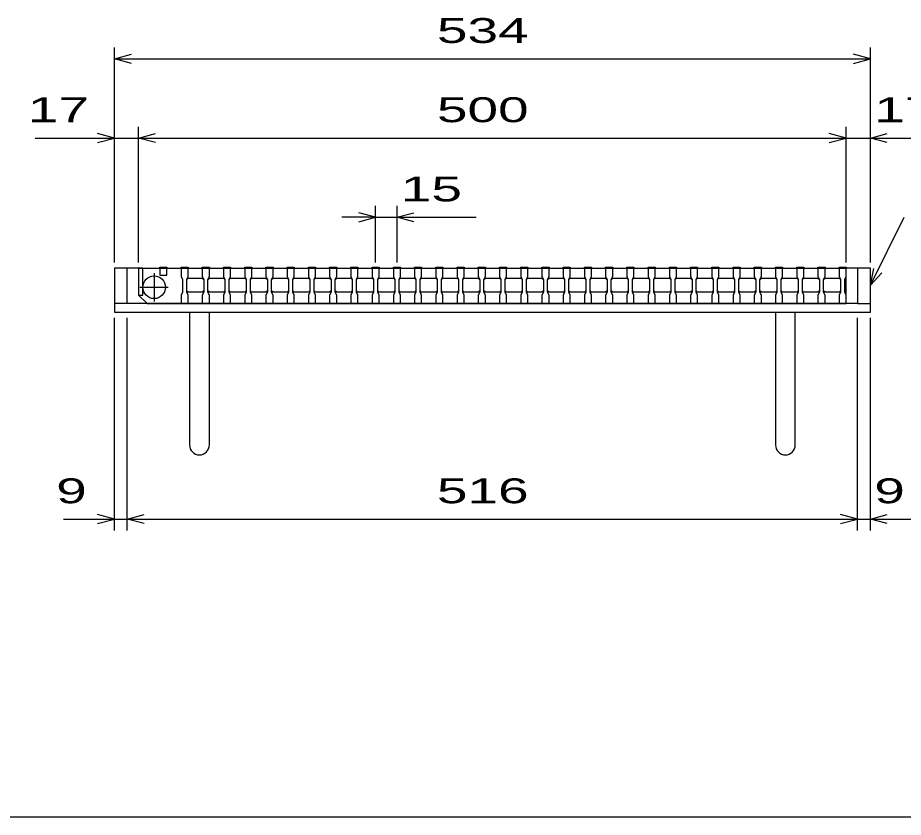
# Model space of a CAD drawing. Units: millimetres, scale not verified. Extents: x -1456 to 1389, y -1026 to 839.
# Drawn here: x -1068 to -443, y -921 to -356 of the extents above; entities that cross this region are included whole.
import ezdxf
from ezdxf.enums import TextEntityAlignment as Align

# ---------------------------------------------------------------- set-up
doc = ezdxf.new("R2010")
doc.units = ezdxf.units.MM
doc.header["$LTSCALE"] = 8
for name, color, linetype, lineweight in [('0_2', 150, 'Continuous', 25), ('16', 3, 'Continuous', 25), ('19', 6, 'Continuous', 25), ('22', 4, 'Continuous', 25)]:
    doc.layers.add(name, color=color, linetype=linetype, lineweight=lineweight)
doc.styles.add('ベクトル', font='')
doc.styles.get('ベクトル').set_extended_font_data('ベクトル')

msp = doc.modelspace()

# ---------------------------------------------------------------- linework, layer by layer
at = {"layer": '0_2'}
msp.add_line((1388.8, -921.2), (-1379.2, -921.2), dxfattribs=at)
at = {"layer": '16'}
for p, q in [((-983, -533), (-983, -552)), ((-980, -533), (-983, -533)), ((-983, -533), (-983, -552)), ((-983, -533), (-483, -533)), ((-980, -552), (-980, -533)), ((-979, -533), (-954, -533)), ((-972, -536.5), (-972, -556.5)), ((-968, -533), (-968, -532.3)), ((-968, -532.3), (-963, -532.3)), ((-968, -533), (-968, -538)), ((-963, -533), (-968, -533)), ((-968, -538), (-963, -538)), ((-963, -532.3), (-963, -533)), ((-963, -538), (-963, -533)), ((-953, -533), (-953, -532.3)), ((-953, -532.3), (-948, -532.3)), ((-953, -533), (-953, -539)), ((-948, -533), (-953, -533)), ((-948, -532.3), (-948, -533)), ((-948, -539), (-948, -533)), ((-938, -533), (-938, -532.3)), ((-938, -532.3), (-933, -532.3)), ((-938, -533), (-938, -539)), ((-933, -533), (-938, -533)), ((-933, -532.3), (-933, -533)), ((-933, -539), (-933, -533)), ((-923, -533), (-923, -532.3)), ((-923, -532.3), (-918, -532.3)), ((-923, -533), (-923, -539)), ((-918, -533), (-923, -533)), ((-918, -532.3), (-918, -533)), ((-918, -539), (-918, -533)), ((-908, -533), (-908, -532.3)), ((-908, -532.3), (-903, -532.3)), ((-908, -533), (-908, -539)), ((-903, -533), (-908, -533)), ((-903, -532.3), (-903, -533)), ((-903, -539), (-903, -533)), ((-893, -533), (-893, -532.3)), ((-893, -532.3), (-888, -532.3)), ((-893, -533), (-893, -539)), ((-888, -533), (-893, -533)), ((-888, -532.3), (-888, -533)), ((-888, -539), (-888, -533)), ((-878, -533), (-878, -532.3)), ((-878, -532.3), (-873, -532.3)), ((-878, -533), (-878, -539)), ((-873, -533), (-878, -533)), ((-873, -532.3), (-873, -533)), ((-873, -539), (-873, -533)), ((-863, -533), (-863, -532.3)), ((-863, -532.3), (-858, -532.3)), ((-863, -533), (-863, -539)), ((-858, -533), (-863, -533)), ((-858, -532.3), (-858, -533)), ((-858, -539), (-858, -533)), ((-848, -533), (-848, -532.3)), ((-848, -532.3), (-843, -532.3)), ((-848, -533), (-848, -539)), ((-843, -533), (-848, -533)), ((-843, -532.3), (-843, -533)), ((-843, -539), (-843, -533)), ((-833, -533), (-833, -532.3)), ((-833, -532.3), (-828, -532.3)), ((-833, -533), (-833, -539)), ((-828, -533), (-833, -533)), ((-828, -532.3), (-828, -533)), ((-828, -539), (-828, -533)), ((-818, -533), (-818, -532.3)), ((-818, -532.3), (-813, -532.3)), ((-818, -533), (-818, -539)), ((-813, -533), (-818, -533)), ((-813, -532.3), (-813, -533)), ((-813, -539), (-813, -533)), ((-803, -533), (-803, -532.3)), ((-803, -532.3), (-798, -532.3)), ((-803, -533), (-803, -539)), ((-798, -533), (-803, -533)), ((-798, -532.3), (-798, -533)), ((-798, -539), (-798, -533)), ((-788, -533), (-788, -532.3)), ((-788, -532.3), (-783, -532.3)), ((-788, -533), (-788, -539)), ((-783, -533), (-788, -533)), ((-783, -532.3), (-783, -533)), ((-783, -539), (-783, -533)), ((-773, -533), (-773, -532.3)), ((-773, -532.3), (-768, -532.3)), ((-773, -533), (-773, -539)), ((-768, -533), (-773, -533)), ((-768, -532.3), (-768, -533)), ((-768, -539), (-768, -533)), ((-758, -533), (-758, -532.3)), ((-758, -532.3), (-753, -532.3)), ((-758, -533), (-758, -539)), ((-753, -533), (-758, -533)), ((-753, -532.3), (-753, -533)), ((-753, -539), (-753, -533)), ((-743, -533), (-743, -532.3)), ((-743, -532.3), (-738, -532.3)), ((-743, -533), (-743, -539)), ((-738, -533), (-743, -533)), ((-738, -532.3), (-738, -533)), ((-738, -539), (-738, -533)), ((-728, -533), (-728, -532.3)), ((-728, -532.3), (-723, -532.3)), ((-728, -533), (-728, -539)), ((-723, -533), (-728, -533)), ((-723, -532.3), (-723, -533)), ((-723, -539), (-723, -533)), ((-713, -533), (-713, -532.3)), ((-713, -532.3), (-708, -532.3)), ((-713, -533), (-713, -539)), ((-708, -533), (-713, -533)), ((-708, -532.3), (-708, -533)), ((-708, -539), (-708, -533)), ((-698, -533), (-698, -532.3)), ((-698, -532.3), (-693, -532.3)), ((-698, -533), (-698, -539)), ((-693, -533), (-698, -533)), ((-693, -532.3), (-693, -533)), ((-693, -539), (-693, -533)), ((-683, -533), (-683, -532.3)), ((-683, -532.3), (-678, -532.3)), ((-683, -533), (-683, -539)), ((-678, -533), (-683, -533)), ((-678, -532.3), (-678, -533)), ((-678, -539), (-678, -533)), ((-668, -533), (-668, -532.3)), ((-668, -532.3), (-663, -532.3)), ((-668, -533), (-668, -539)), ((-663, -533), (-668, -533)), ((-663, -532.3), (-663, -533)), ((-663, -539), (-663, -533)), ((-653, -533), (-653, -532.3)), ((-653, -532.3), (-648, -532.3)), ((-653, -533), (-653, -539)), ((-648, -533), (-653, -533)), ((-648, -532.3), (-648, -533)), ((-648, -539), (-648, -533)), ((-638, -533), (-638, -532.3)), ((-638, -532.3), (-633, -532.3)), ((-638, -533), (-638, -539)), ((-633, -533), (-638, -533)), ((-633, -532.3), (-633, -533)), ((-633, -539), (-633, -533)), ((-623, -533), (-623, -532.3)), ((-623, -532.3), (-618, -532.3)), ((-623, -533), (-623, -539)), ((-618, -533), (-623, -533)), ((-618, -532.3), (-618, -533)), ((-618, -539), (-618, -533)), ((-608, -533), (-608, -532.3)), ((-608, -532.3), (-603, -532.3)), ((-608, -533), (-608, -539)), ((-603, -533), (-608, -533)), ((-603, -532.3), (-603, -533)), ((-603, -539), (-603, -533)), ((-593, -533), (-593, -532.3)), ((-593, -532.3), (-588, -532.3)), ((-593, -533), (-593, -539)), ((-588, -533), (-593, -533)), ((-588, -532.3), (-588, -533)), ((-588, -539), (-588, -533)), ((-578, -533), (-578, -532.3)), ((-578, -532.3), (-573, -532.3)), ((-578, -533), (-578, -539)), ((-573, -533), (-578, -533)), ((-573, -532.3), (-573, -533)), ((-573, -539), (-573, -533)), ((-563, -533), (-563, -532.3)), ((-563, -532.3), (-558, -532.3)), ((-563, -533), (-563, -539)), ((-558, -533), (-563, -533)), ((-558, -532.3), (-558, -533)), ((-558, -539), (-558, -533)), ((-548, -533), (-548, -532.3)), ((-548, -532.3), (-543, -532.3)), ((-548, -533), (-548, -539)), ((-543, -533), (-548, -533)), ((-543, -532.3), (-543, -533)), ((-543, -539), (-543, -533)), ((-533, -533), (-533, -532.3)), ((-533, -532.3), (-528, -532.3)), ((-533, -533), (-533, -539)), ((-528, -533), (-533, -533)), ((-528, -532.3), (-528, -533)), ((-528, -539), (-528, -533)), ((-518, -533), (-518, -532.3)), ((-518, -532.3), (-513, -532.3)), ((-518, -533), (-518, -539)), ((-513, -533), (-518, -533)), ((-513, -532.3), (-513, -533)), ((-513, -539), (-513, -533)), ((-503, -533), (-503, -532.3)), ((-503, -532.3), (-498, -532.3)), ((-503, -533), (-503, -539)), ((-498, -533), (-503, -533)), ((-498, -532.3), (-498, -533)), ((-498, -539), (-498, -533)), ((-488, -533), (-488, -532.3)), ((-488, -532.3), (-483, -532.3)), ((-488, -533), (-488, -539)), ((-483, -533), (-488, -533)), ((-483, -532.3), (-483, -533)), ((-483, -539), (-483, -533)), ((-483, -558), (-483, -533)), ((-953, -539), (-952, -541)), ((-952, -541), (-952, -550)), ((-949, -541), (-948, -539)), ((-949, -541), (-948, -540)), ((-949, -550), (-949, -541)), ((-948, -540), (-938, -540)), ((-938, -539), (-937, -541)), ((-938, -540), (-937, -541)), ((-937, -541), (-937, -550)), ((-934, -541), (-933, -539)), ((-934, -541), (-933, -540)), ((-934, -550), (-934, -541)), ((-933, -540), (-923, -540)), ((-923, -539), (-922, -541)), ((-923, -540), (-922, -541)), ((-922, -541), (-922, -550)), ((-919, -541), (-918, -539)), ((-919, -541), (-918, -540)), ((-919, -550), (-919, -541)), ((-918, -540), (-908, -540)), ((-908, -539), (-907, -541)), ((-908, -540), (-907, -541)), ((-907, -541), (-907, -550)), ((-904, -541), (-903, -539)), ((-904, -541), (-903, -540)), ((-904, -550), (-904, -541)), ((-903, -540), (-893, -540)), ((-893, -539), (-892, -541)), ((-893, -540), (-892, -541)), ((-892, -541), (-892, -550)), ((-889, -541), (-888, -539)), ((-889, -541), (-888, -540)), ((-889, -550), (-889, -541)), ((-888, -540), (-878, -540)), ((-878, -539), (-877, -541)), ((-878, -540), (-877, -541)), ((-877, -541), (-877, -550)), ((-874, -541), (-873, -539)), ((-874, -541), (-873, -540)), ((-874, -550), (-874, -541)), ((-873, -540), (-863, -540)), ((-863, -539), (-862, -541)), ((-863, -540), (-862, -541)), ((-862, -541), (-862, -550)), ((-859, -541), (-858, -539)), ((-859, -541), (-858, -540)), ((-859, -550), (-859, -541)), ((-858, -540), (-848, -540)), ((-848, -539), (-847, -541)), ((-848, -540), (-847, -541)), ((-847, -541), (-847, -550)), ((-844, -541), (-843, -539)), ((-844, -541), (-843, -540)), ((-844, -550), (-844, -541)), ((-843, -540), (-833, -540)), ((-833, -539), (-832, -541)), ((-833, -540), (-832, -541)), ((-832, -541), (-832, -550)), ((-829, -541), (-828, -539)), ((-829, -541), (-828, -540)), ((-829, -550), (-829, -541)), ((-828, -540), (-818, -540)), ((-818, -539), (-817, -541)), ((-818, -540), (-817, -541)), ((-817, -541), (-817, -550)), ((-814, -541), (-813, -539)), ((-814, -541), (-813, -540)), ((-814, -550), (-814, -541)), ((-813, -540), (-803, -540)), ((-803, -539), (-802, -541)), ((-803, -540), (-802, -541)), ((-802, -541), (-802, -550)), ((-799, -541), (-798, -539)), ((-799, -541), (-798, -540)), ((-799, -550), (-799, -541)), ((-798, -540), (-788, -540)), ((-788, -539), (-787, -541)), ((-788, -540), (-787, -541)), ((-787, -541), (-787, -550)), ((-784, -541), (-783, -539)), ((-784, -541), (-783, -540)), ((-784, -550), (-784, -541)), ((-783, -540), (-773, -540)), ((-773, -539), (-772, -541)), ((-773, -540), (-772, -541)), ((-772, -541), (-772, -550)), ((-769, -541), (-768, -539)), ((-769, -541), (-768, -540)), ((-769, -550), (-769, -541)), ((-768, -540), (-758, -540)), ((-758, -539), (-757, -541)), ((-758, -540), (-757, -541)), ((-757, -541), (-757, -550)), ((-754, -541), (-753, -539)), ((-754, -541), (-753, -540)), ((-754, -550), (-754, -541)), ((-753, -540), (-743, -540)), ((-743, -539), (-742, -541)), ((-743, -540), (-742, -541)), ((-742, -541), (-742, -550)), ((-739, -541), (-738, -539)), ((-739, -541), (-738, -540)), ((-739, -550), (-739, -541)), ((-738, -540), (-728, -540)), ((-728, -539), (-727, -541)), ((-728, -540), (-727, -541)), ((-727, -541), (-727, -550)), ((-724, -541), (-723, -539)), ((-724, -541), (-723, -540)), ((-724, -550), (-724, -541)), ((-723, -540), (-713, -540)), ((-713, -539), (-712, -541)), ((-713, -540), (-712, -541)), ((-712, -541), (-712, -550)), ((-709, -541), (-708, -539)), ((-709, -541), (-708, -540)), ((-709, -550), (-709, -541)), ((-708, -540), (-698, -540)), ((-698, -539), (-697, -541)), ((-698, -540), (-697, -541)), ((-697, -541), (-697, -550)), ((-694, -541), (-693, -539)), ((-694, -541), (-693, -540)), ((-694, -550), (-694, -541)), ((-693, -540), (-683, -540)), ((-683, -539), (-682, -541)), ((-683, -540), (-682, -541)), ((-682, -541), (-682, -550)), ((-679, -541), (-678, -539)), ((-679, -541), (-678, -540)), ((-679, -550), (-679, -541)), ((-678, -540), (-668, -540)), ((-668, -539), (-667, -541)), ((-668, -540), (-667, -541)), ((-667, -541), (-667, -550)), ((-664, -541), (-663, -539)), ((-664, -541), (-663, -540)), ((-664, -550), (-664, -541)), ((-663, -540), (-653, -540)), ((-653, -539), (-652, -541)), ((-653, -540), (-652, -541)), ((-652, -541), (-652, -550)), ((-649, -541), (-648, -539)), ((-649, -541), (-648, -540)), ((-649, -550), (-649, -541)), ((-648, -540), (-638, -540)), ((-638, -539), (-637, -541)), ((-638, -540), (-637, -541)), ((-637, -541), (-637, -550)), ((-634, -541), (-633, -539)), ((-634, -541), (-633, -540)), ((-634, -550), (-634, -541)), ((-633, -540), (-623, -540)), ((-623, -539), (-622, -541)), ((-623, -540), (-622, -541)), ((-622, -541), (-622, -550)), ((-619, -541), (-618, -539)), ((-619, -541), (-618, -540)), ((-619, -550), (-619, -541)), ((-618, -540), (-608, -540)), ((-608, -539), (-607, -541)), ((-608, -540), (-607, -541)), ((-607, -541), (-607, -550)), ((-604, -541), (-603, -539)), ((-604, -541), (-603, -540)), ((-604, -550), (-604, -541)), ((-603, -540), (-593, -540)), ((-593, -539), (-592, -541)), ((-593, -540), (-592, -541)), ((-592, -541), (-592, -550)), ((-589, -541), (-588, -539)), ((-589, -541), (-588, -540)), ((-589, -550), (-589, -541)), ((-588, -540), (-578, -540)), ((-578, -539), (-577, -541)), ((-578, -540), (-577, -541)), ((-577, -541), (-577, -550)), ((-574, -541), (-573, -539)), ((-574, -541), (-573, -540)), ((-574, -550), (-574, -541)), ((-573, -540), (-563, -540)), ((-563, -539), (-562, -541)), ((-563, -540), (-562, -541)), ((-562, -541), (-562, -550)), ((-559, -541), (-558, -539)), ((-559, -541), (-558, -540)), ((-559, -550), (-559, -541)), ((-558, -540), (-548, -540)), ((-548, -539), (-547, -541)), ((-548, -540), (-547, -541)), ((-547, -541), (-547, -550)), ((-544, -541), (-543, -539)), ((-544, -541), (-543, -540)), ((-544, -550), (-544, -541)), ((-543, -540), (-533, -540)), ((-533, -539), (-532, -541)), ((-533, -540), (-532, -541)), ((-532, -541), (-532, -550)), ((-529, -541), (-528, -539)), ((-529, -541), (-528, -540)), ((-529, -550), (-529, -541)), ((-528, -540), (-518, -540)), ((-518, -539), (-517, -541)), ((-518, -540), (-517, -541)), ((-517, -541), (-517, -550)), ((-514, -541), (-513, -539)), ((-514, -541), (-513, -540)), ((-514, -550), (-514, -541)), ((-513, -540), (-503, -540)), ((-503, -539), (-502, -541)), ((-503, -540), (-502, -541)), ((-502, -541), (-502, -550)), ((-499, -541), (-498, -539)), ((-499, -541), (-498, -540)), ((-499, -550), (-499, -541)), ((-498, -540), (-488, -540)), ((-488, -539), (-487, -541)), ((-488, -540), (-487, -541)), ((-487, -541), (-487, -550)), ((-484, -541), (-483, -539)), ((-484, -550), (-484, -541)), ((-982, -546.5), (-962, -546.5)), ((-952, -550), (-953, -552)), ((-948, -550), (-949, -549)), ((-948, -552), (-949, -550)), ((-938, -550), (-948, -550)), ((-937, -549), (-938, -550)), ((-937, -550), (-938, -552)), ((-933, -550), (-934, -549)), ((-933, -552), (-934, -550)), ((-923, -550), (-933, -550)), ((-922, -549), (-923, -550)), ((-922, -550), (-923, -552)), ((-918, -550), (-919, -549)), ((-918, -552), (-919, -550)), ((-908, -550), (-918, -550)), ((-907, -549), (-908, -550)), ((-907, -550), (-908, -552)), ((-903, -550), (-904, -549)), ((-903, -552), (-904, -550)), ((-893, -550), (-903, -550)), ((-892, -549), (-893, -550)), ((-892, -550), (-893, -552)), ((-888, -550), (-889, -549)), ((-888, -552), (-889, -550)), ((-878, -550), (-888, -550)), ((-877, -549), (-878, -550)), ((-877, -550), (-878, -552)), ((-873, -550), (-874, -549)), ((-873, -552), (-874, -550)), ((-863, -550), (-873, -550)), ((-862, -549), (-863, -550)), ((-862, -550), (-863, -552)), ((-858, -550), (-859, -549)), ((-858, -552), (-859, -550)), ((-848, -550), (-858, -550)), ((-847, -549), (-848, -550)), ((-847, -550), (-848, -552)), ((-843, -550), (-844, -549)), ((-843, -552), (-844, -550)), ((-833, -550), (-843, -550)), ((-832, -549), (-833, -550)), ((-832, -550), (-833, -552)), ((-828, -550), (-829, -549)), ((-828, -552), (-829, -550)), ((-818, -550), (-828, -550)), ((-817, -549), (-818, -550)), ((-817, -550), (-818, -552)), ((-813, -550), (-814, -549)), ((-813, -552), (-814, -550)), ((-803, -550), (-813, -550)), ((-802, -549), (-803, -550)), ((-802, -550), (-803, -552)), ((-798, -550), (-799, -549)), ((-798, -552), (-799, -550)), ((-788, -550), (-798, -550)), ((-787, -549), (-788, -550)), ((-787, -550), (-788, -552)), ((-783, -550), (-784, -549)), ((-783, -552), (-784, -550)), ((-773, -550), (-783, -550)), ((-772, -549), (-773, -550)), ((-772, -550), (-773, -552)), ((-768, -550), (-769, -549)), ((-768, -552), (-769, -550)), ((-758, -550), (-768, -550)), ((-757, -549), (-758, -550)), ((-757, -550), (-758, -552)), ((-753, -550), (-754, -549)), ((-753, -552), (-754, -550)), ((-743, -550), (-753, -550)), ((-742, -549), (-743, -550)), ((-742, -550), (-743, -552)), ((-738, -550), (-739, -549)), ((-738, -552), (-739, -550)), ((-728, -550), (-738, -550)), ((-727, -549), (-728, -550)), ((-727, -550), (-728, -552)), ((-723, -550), (-724, -549)), ((-723, -552), (-724, -550)), ((-713, -550), (-723, -550)), ((-712, -549), (-713, -550)), ((-712, -550), (-713, -552)), ((-708, -550), (-709, -549)), ((-708, -552), (-709, -550)), ((-698, -550), (-708, -550)), ((-697, -549), (-698, -550)), ((-697, -550), (-698, -552)), ((-693, -550), (-694, -549)), ((-693, -552), (-694, -550)), ((-683, -550), (-693, -550)), ((-682, -549), (-683, -550)), ((-682, -550), (-683, -552)), ((-678, -550), (-679, -549)), ((-678, -552), (-679, -550)), ((-668, -550), (-678, -550)), ((-667, -549), (-668, -550)), ((-667, -550), (-668, -552)), ((-663, -550), (-664, -549)), ((-663, -552), (-664, -550)), ((-653, -550), (-663, -550)), ((-652, -549), (-653, -550)), ((-652, -550), (-653, -552)), ((-648, -550), (-649, -549)), ((-648, -552), (-649, -550)), ((-638, -550), (-648, -550)), ((-637, -549), (-638, -550)), ((-637, -550), (-638, -552)), ((-633, -550), (-634, -549)), ((-633, -552), (-634, -550)), ((-623, -550), (-633, -550)), ((-622, -549), (-623, -550)), ((-622, -550), (-623, -552)), ((-618, -550), (-619, -549)), ((-618, -552), (-619, -550)), ((-608, -550), (-618, -550)), ((-607, -549), (-608, -550)), ((-607, -550), (-608, -552)), ((-603, -550), (-604, -549)), ((-603, -552), (-604, -550)), ((-593, -550), (-603, -550)), ((-592, -549), (-593, -550)), ((-592, -550), (-593, -552)), ((-588, -550), (-589, -549)), ((-588, -552), (-589, -550)), ((-578, -550), (-588, -550)), ((-577, -549), (-578, -550)), ((-577, -550), (-578, -552)), ((-573, -550), (-574, -549)), ((-573, -552), (-574, -550)), ((-563, -550), (-573, -550)), ((-562, -549), (-563, -550)), ((-562, -550), (-563, -552)), ((-558, -550), (-559, -549)), ((-558, -552), (-559, -550)), ((-548, -550), (-558, -550)), ((-547, -549), (-548, -550)), ((-547, -550), (-548, -552)), ((-543, -550), (-544, -549)), ((-543, -552), (-544, -550)), ((-533, -550), (-543, -550)), ((-532, -549), (-533, -550)), ((-532, -550), (-533, -552)), ((-528, -550), (-529, -549)), ((-528, -552), (-529, -550)), ((-518, -550), (-528, -550)), ((-517, -549), (-518, -550)), ((-517, -550), (-518, -552)), ((-513, -550), (-514, -549)), ((-513, -552), (-514, -550)), ((-503, -550), (-513, -550)), ((-502, -549), (-503, -550)), ((-502, -550), (-503, -552)), ((-498, -550), (-499, -549)), ((-498, -552), (-499, -550)), ((-488, -550), (-498, -550)), ((-487, -549), (-488, -550)), ((-487, -550), (-488, -552)), ((-483, -552), (-484, -550)), ((-983, -552), (-980, -552)), ((-983, -552), (-977, -558)), ((-953, -552), (-953, -558)), ((-948, -558), (-948, -552)), ((-938, -552), (-938, -558)), ((-933, -558), (-933, -552)), ((-923, -552), (-923, -558)), ((-918, -558), (-918, -552)), ((-908, -552), (-908, -558)), ((-903, -558), (-903, -552)), ((-893, -552), (-893, -558)), ((-888, -558), (-888, -552)), ((-878, -552), (-878, -558)), ((-873, -558), (-873, -552)), ((-863, -552), (-863, -558)), ((-858, -558), (-858, -552)), ((-848, -552), (-848, -558)), ((-843, -558), (-843, -552)), ((-833, -552), (-833, -558)), ((-828, -558), (-828, -552)), ((-818, -552), (-818, -558)), ((-813, -558), (-813, -552)), ((-803, -552), (-803, -558)), ((-798, -558), (-798, -552)), ((-788, -552), (-788, -558)), ((-783, -558), (-783, -552)), ((-773, -552), (-773, -558)), ((-768, -558), (-768, -552)), ((-758, -552), (-758, -558)), ((-753, -558), (-753, -552)), ((-743, -552), (-743, -558)), ((-738, -558), (-738, -552)), ((-728, -552), (-728, -558)), ((-723, -558), (-723, -552)), ((-713, -552), (-713, -558)), ((-708, -558), (-708, -552)), ((-698, -552), (-698, -558)), ((-693, -558), (-693, -552)), ((-683, -552), (-683, -558)), ((-678, -558), (-678, -552)), ((-668, -552), (-668, -558)), ((-663, -558), (-663, -552)), ((-653, -552), (-653, -558)), ((-648, -558), (-648, -552)), ((-638, -552), (-638, -558)), ((-633, -558), (-633, -552)), ((-623, -552), (-623, -558)), ((-618, -558), (-618, -552)), ((-608, -552), (-608, -558)), ((-603, -558), (-603, -552)), ((-593, -552), (-593, -558)), ((-588, -558), (-588, -552)), ((-578, -552), (-578, -558)), ((-573, -558), (-573, -552)), ((-563, -552), (-563, -558)), ((-558, -558), (-558, -552)), ((-548, -552), (-548, -558)), ((-543, -558), (-543, -552)), ((-533, -552), (-533, -558)), ((-528, -558), (-528, -552)), ((-518, -552), (-518, -558)), ((-513, -558), (-513, -552)), ((-503, -552), (-503, -558)), ((-498, -558), (-498, -552)), ((-488, -552), (-488, -558)), ((-483, -558), (-483, -552)), ((-977, -558), (-483, -558)), ((-953, -558), (-948, -558)), ((-938, -558), (-933, -558)), ((-923, -558), (-918, -558)), ((-908, -558), (-903, -558)), ((-893, -558), (-888, -558)), ((-878, -558), (-873, -558)), ((-863, -558), (-858, -558)), ((-848, -558), (-843, -558)), ((-833, -558), (-828, -558)), ((-818, -558), (-813, -558)), ((-803, -558), (-798, -558)), ((-788, -558), (-783, -558)), ((-773, -558), (-768, -558)), ((-758, -558), (-753, -558)), ((-743, -558), (-738, -558)), ((-728, -558), (-723, -558)), ((-713, -558), (-708, -558)), ((-698, -558), (-693, -558)), ((-683, -558), (-678, -558)), ((-668, -558), (-663, -558)), ((-653, -558), (-648, -558)), ((-638, -558), (-633, -558)), ((-623, -558), (-618, -558)), ((-608, -558), (-603, -558)), ((-593, -558), (-588, -558)), ((-578, -558), (-573, -558)), ((-563, -558), (-558, -558)), ((-548, -558), (-543, -558)), ((-533, -558), (-528, -558)), ((-518, -558), (-513, -558)), ((-503, -558), (-498, -558)), ((-488, -558), (-483, -558))]:
    msp.add_line(p, q, dxfattribs=at)
msp.add_circle((-972, -546.5), 8, dxfattribs=at)
at = {"layer": '19'}
for p, q in [((-983, -533), (-1000, -533)), ((-1000, -533), (-1000, -564)), ((-991, -558), (-991, -533)), ((-466, -533), (-483, -533)), ((-475, -533), (-475, -558)), ((-466, -564), (-466, -533)), ((-991, -558), (-1000, -558)), ((-475, -558), (-991, -558)), ((-475, -558), (-466, -558)), ((-1000, -564), (-466, -564)), ((-947, -564), (-947, -658)), ((-933, -658), (-933, -564)), ((-533, -564), (-533, -658)), ((-519, -658), (-519, -564))]:
    msp.add_line(p, q, dxfattribs=at)
for centre in [(-940, -658), (-526, -658)]:
    msp.add_arc(centre, 7, 180, 0, dxfattribs=at)
at = {"layer": '22'}
for p, q in [((-1000, -529), (-1000, -377)), ((-466, -529), (-466, -377)), ((-1000, -385), (-988, -381.8)), ((-988, -388.2), (-1000, -385)), ((-1000, -385), (-466, -385)), ((-466, -385), (-478, -381.8)), ((-478, -388.2), (-466, -385)), ((-1000, -441), (-1012, -437.8)), ((-1000, -529), (-1000, -433)), ((-983, -529), (-983, -433)), ((-983, -441), (-971, -437.8)), ((-483, -441), (-495, -437.8)), ((-483, -529), (-483, -433)), ((-466, -529), (-466, -433)), ((-466, -441), (-454, -437.8)), ((-1056, -441), (-1000, -441)), ((-1012, -444.2), (-1000, -441)), ((-1000, -441), (-983, -441)), ((-971, -444.2), (-983, -441)), ((-983, -441), (-483, -441)), ((-495, -444.2), (-483, -441)), ((-483, -441), (-466, -441)), ((-454, -444.2), (-466, -441)), ((-466, -441), (-410, -441)), ((-815.5, -497), (-827.5, -493.8)), ((-815.5, -529), (-815.5, -489)), ((-800.5, -489), (-800.5, -529)), ((-800.5, -497), (-788.5, -493.8)), ((-815.5, -497), (-839.5, -497)), ((-827.5, -500.2), (-815.5, -497)), ((-815.5, -497), (-800.5, -497)), ((-788.5, -500.2), (-800.5, -497)), ((-800.5, -497), (-744.5, -497)), ((-466, -545), (-442, -497)), ((-466, -545), (-463.6, -533.32)), ((-466, -545), (-458, -536.2)), ((-1000, -718.4), (-1000, -568)), ((-991, -718.4), (-991, -568)), ((-475, -718.4), (-475, -568)), ((-466, -718.4), (-466, -568)), ((-1036, -710.4), (-1000, -710.4)), ((-1000, -710.4), (-1012, -707.2)), ((-1012, -713.6), (-1000, -710.4)), ((-1000, -710.4), (-991, -710.4)), ((-991, -710.4), (-979, -707.2)), ((-979, -713.6), (-991, -710.4)), ((-991, -710.4), (-475, -710.4)), ((-475, -710.4), (-487, -707.2)), ((-487, -713.6), (-475, -710.4)), ((-475, -710.4), (-466, -710.4)), ((-466, -710.4), (-454, -707.2)), ((-454, -713.6), (-466, -710.4)), ((-466, -710.4), (-430, -710.4))]:
    msp.add_line(p, q, dxfattribs=at)

# ---------------------------------------------------------------- texts
at = {"layer": '22', "color": 2, "style": 'ベクトル', "width": 1.65}
for s, p in [(' 534 ', (-783, -365)), (' 17 ', (-1072, -421)), (' 500 ', (-783, -421)), (' 17 ', (-474, -421)), (' 15 ', (-808.5, -477)), (' 9 ', (-1052, -690.4)), (' 516 ', (-783, -690.4)), (' 9 ', (-474, -690.4))]:
    msp.add_text(s, height=17.6, dxfattribs=at).set_placement(p, align=Align.MIDDLE_LEFT)

doc.saveas('drawing.dxf')
